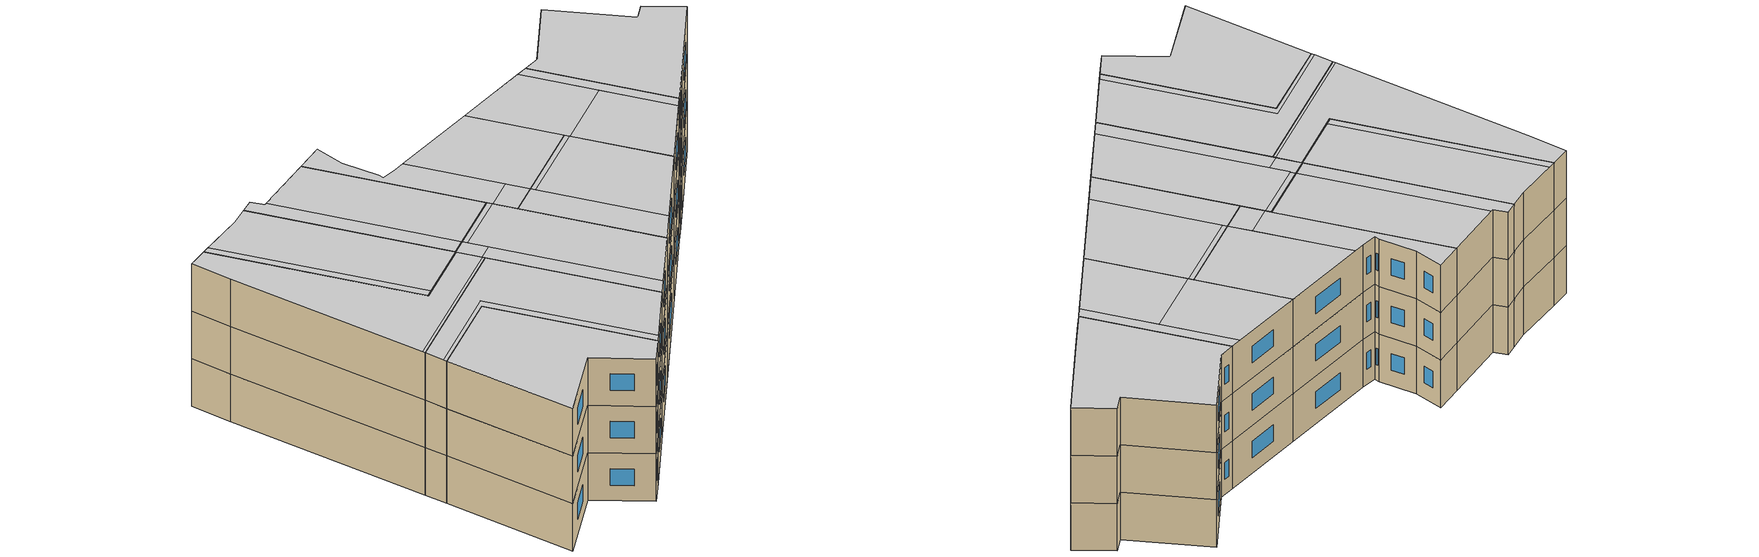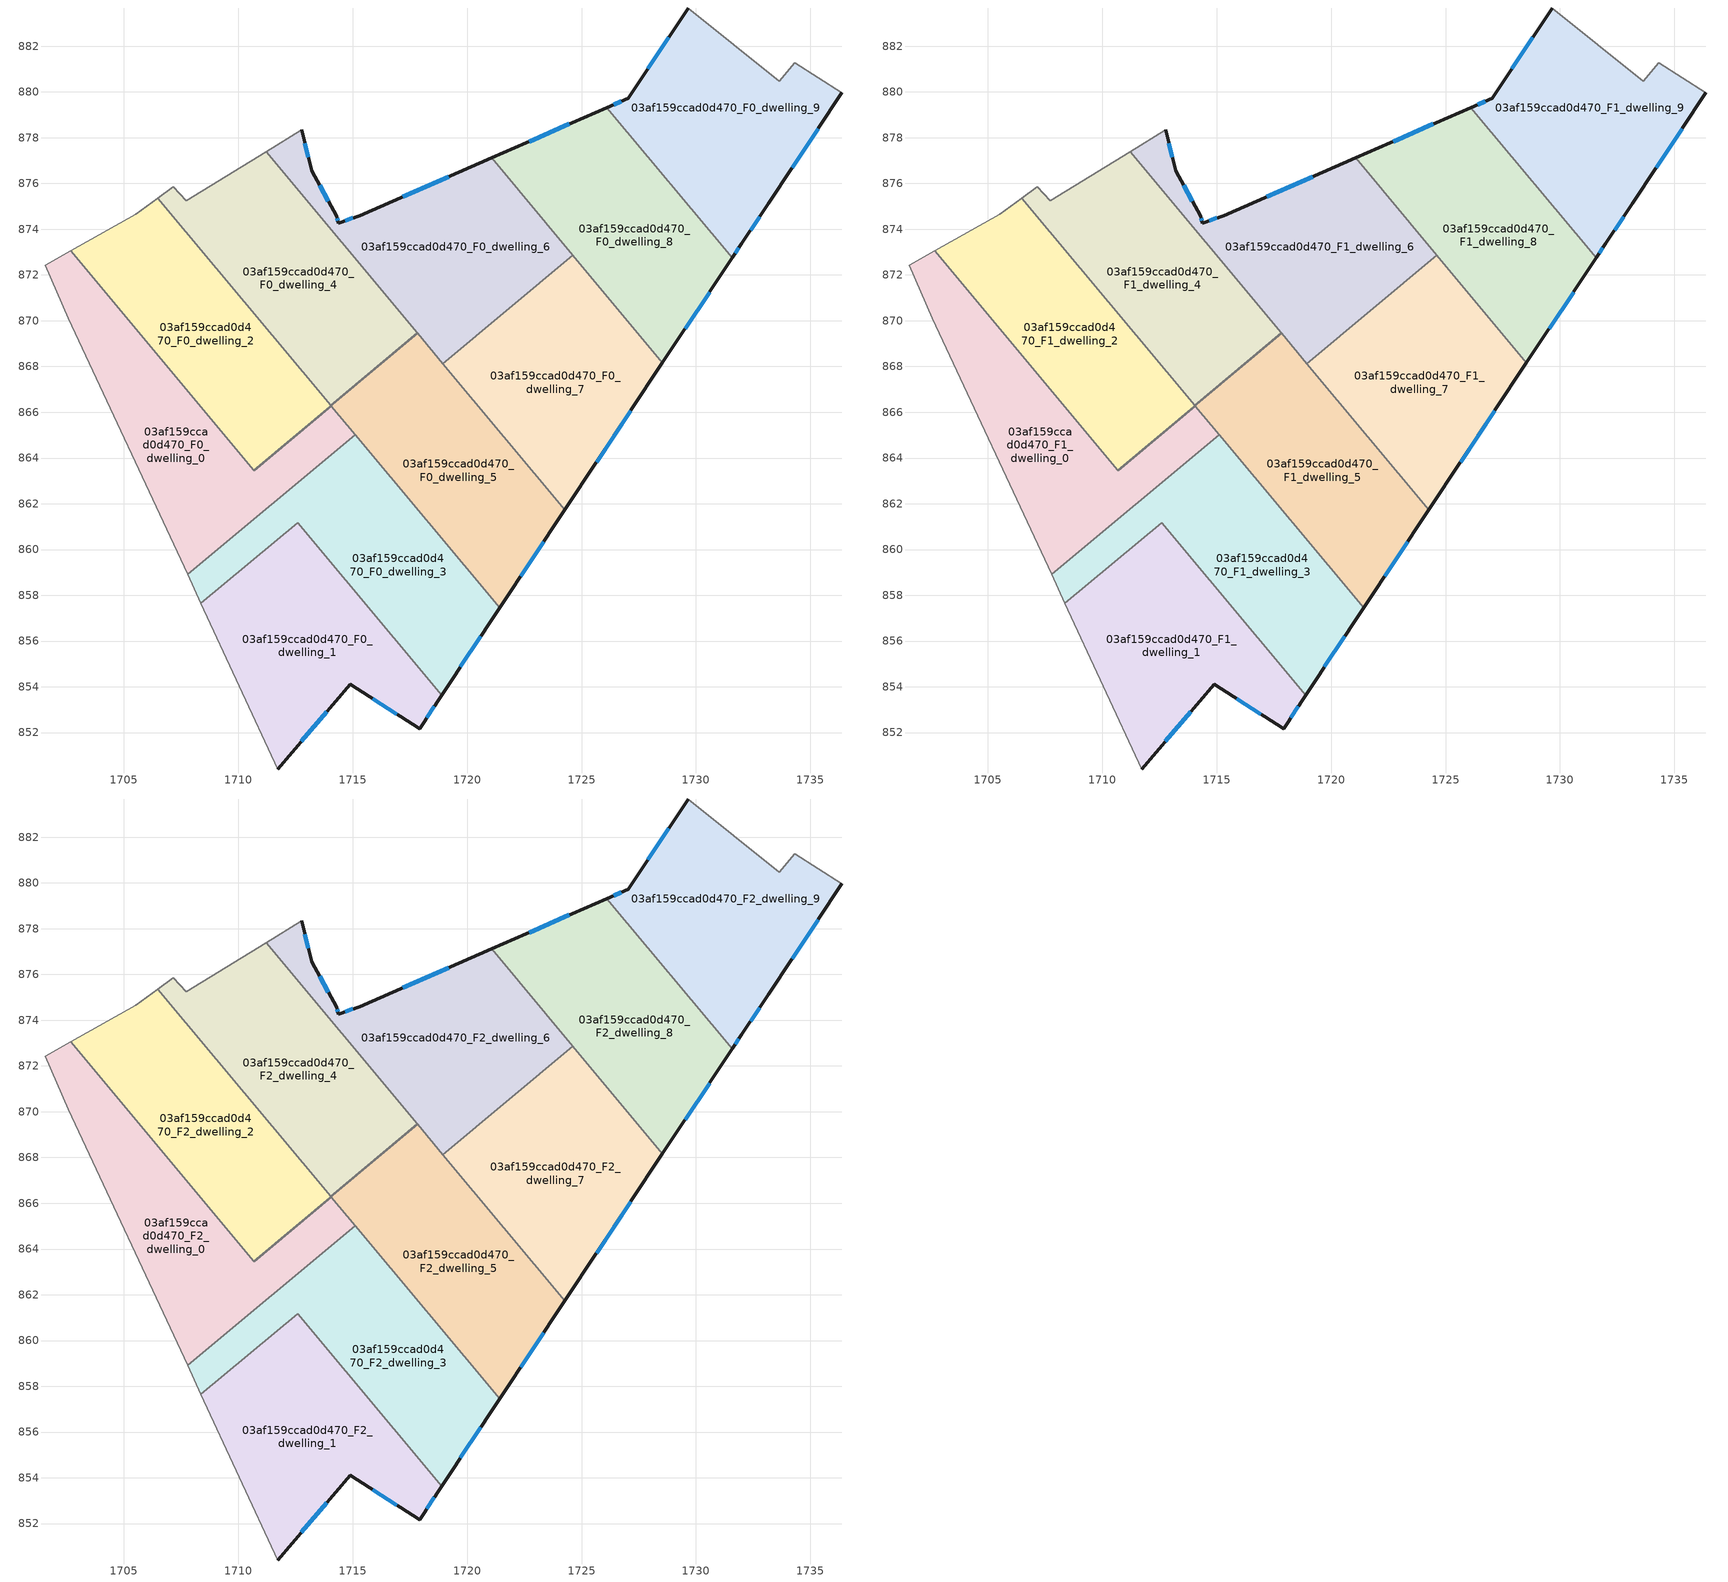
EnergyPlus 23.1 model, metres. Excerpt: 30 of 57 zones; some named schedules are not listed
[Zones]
03af159ccad0d470_F0_dwelling_0
 floor ground (EU_floor_Construction): 1714.07,866.26 1715.11,865.02 1707.78,858.91 1702.57,870.12 1701.55,872.42 1702.68,873.06 1710.69,863.45 z0
 wall adiabatic (EU_wall_Construction): 1702.68,873.06 1701.55,872.42 1702.57,870.12 1707.78,858.91 z0:3
 wall to 03af159ccad0d470_F0_dwelling_5 (EU_wall_Construction): 1715.11,865.02 1714.07,866.26 1710.69,863.45 1710.67,863.47 z0:3
 wall to 03af159ccad0d470_F0_dwelling_3 (EU_wall_Construction): 1707.78,858.91 1715.11,865.02 z0:3
 wall to 03af159ccad0d470_F0_dwelling_2 (EU_wall_Construction): 1710.67,863.47 1702.68,873.06 z0:3
03af159ccad0d470_F0_dwelling_1
 floor ground (EU_floor_Construction): 1712.59,861.18 1718.88,853.63 1717.92,852.18 1714.88,854.11 1711.73,850.41 1708.36,857.66 z0
 wall outside (EU_wall_Construction): 1711.73,850.41 1714.88,854.11 1717.92,852.18 1718.88,853.63 z0:3
 wall to 03af159ccad0d470_F0_dwelling_3 (EU_wall_Construction): 1718.88,853.63 1712.59,861.18 1708.36,857.66 z0:3
 wall adiabatic (EU_wall_Construction): 1708.36,857.66 1711.73,850.41 z0:3
 window (EU_Window_Construction): 1718.23,852.65 1718.57,853.16 / 1715.87,853.48 1716.93,852.81 / 1712.76,851.61 1713.86,852.91 z0.98:2.02
03af159ccad0d470_F0_dwelling_2
 floor ground (EU_floor_Construction): 1717.82,869.47 1717.84,869.45 1710.67,863.47 1702.68,873.06 1705.51,874.66 1706.48,875.36 1714.03,866.31 z0
 wall adiabatic (EU_wall_Construction): 1706.48,875.36 1705.51,874.66 1702.68,873.06 z0:3
 wall to 03af159ccad0d470_F0_dwelling_4 (EU_wall_Construction): 1717.82,869.47 1714.03,866.31 1706.48,875.36 z0:3
 wall to 03af159ccad0d470_F0_dwelling_5 (EU_wall_Construction): 1710.67,863.47 1717.84,869.45 z0:3
 wall to 03af159ccad0d470_F0_dwelling_6 (EU_wall_Construction): 1717.84,869.45 1717.82,869.47 z0:3
03af159ccad0d470_F0_dwelling_3
 floor ground (EU_floor_Construction): 1715.11,865.02 1721.42,857.45 1718.88,853.63 1712.59,861.18 1708.36,857.66 1707.78,858.91 z0
 wall outside (EU_wall_Construction): 1718.88,853.63 1721.42,857.45 z0:3
 wall adiabatic (EU_wall_Construction): 1707.78,858.91 1708.36,857.66 z0:3
 wall to 03af159ccad0d470_F0_dwelling_5 (EU_wall_Construction): 1721.42,857.45 1715.11,865.02 z0:3
 window (EU_Window_Construction): 1719.71,854.87 1720.6,856.2 z0.98:2.02
03af159ccad0d470_F0_dwelling_4
 floor ground (EU_floor_Construction): 1711.21,877.39 1717.82,869.47 1714.03,866.31 1706.48,875.36 1707.15,875.85 1707.72,875.24 z0
 wall adiabatic (EU_wall_Construction): 1711.21,877.39 1707.72,875.24 1707.15,875.85 1706.48,875.36 z0:3
 wall to 03af159ccad0d470_F0_dwelling_6 (EU_wall_Construction): 1717.82,869.47 1711.21,877.39 z0:3
03af159ccad0d470_F0_dwelling_5
 floor ground (EU_floor_Construction): 1717.84,869.45 1724.27,861.74 1721.42,857.45 1714.07,866.26 1710.69,863.45 1710.67,863.47 z0
 wall outside (EU_wall_Construction): 1721.42,857.45 1724.27,861.74 z0:3
 wall to 03af159ccad0d470_F0_dwelling_7 (EU_wall_Construction): 1724.27,861.74 1718.94,868.12 z0:3
 wall to 03af159ccad0d470_F0_dwelling_6 (EU_wall_Construction): 1718.94,868.12 1717.84,869.45 z0:3
 window (EU_Window_Construction): 1722.35,858.84 1723.34,860.34 z0.98:2.02
03af159ccad0d470_F0_dwelling_6
 floor ground (EU_floor_Construction): 1721.07,877.11 1724.62,872.86 1718.94,868.12 1711.21,877.39 1712.76,878.35 1713.2,876.56 1714.29,874.57 1714.37,874.27 1715.31,874.6 z0
 wall outside (EU_wall_Construction): 1721.07,877.11 1715.31,874.6 1714.37,874.27 1714.29,874.57 1713.2,876.56 1712.76,878.35 z0:3
 wall to 03af159ccad0d470_F0_dwelling_7 (EU_wall_Construction): 1718.94,868.12 1724.62,872.86 z0:3
 wall adiabatic (EU_wall_Construction): 1712.76,878.35 1711.21,877.39 z0:3
 wall to 03af159ccad0d470_F0_dwelling_8 (EU_wall_Construction): 1724.62,872.86 1721.07,877.11 z0:3
 window (EU_Window_Construction): 1713.06,877.14 1712.91,877.77 / 1713.94,875.22 1713.56,875.91 / 1714.35,874.37 1714.32,874.47 / 1715.01,874.49 1714.68,874.38 / 1719.2,876.3 1717.18,875.42 z0.98:2.02
03af159ccad0d470_F0_dwelling_7
 floor ground (EU_floor_Construction): 1724.62,872.86 1728.54,868.16 1724.27,861.74 1718.94,868.12 z0
 wall outside (EU_wall_Construction): 1724.27,861.74 1728.54,868.16 z0:3
 wall to 03af159ccad0d470_F0_dwelling_8 (EU_wall_Construction): 1728.54,868.16 1724.62,872.86 z0:3
 window (EU_Window_Construction): 1725.66,863.83 1727.15,866.07 z0.98:2.02
03af159ccad0d470_F0_dwelling_8
 floor ground (EU_floor_Construction): 1726.1,879.31 1731.58,872.75 1728.54,868.16 1721.07,877.11 z0
 wall outside (EU_wall_Construction): 1726.1,879.31 1721.07,877.11 / 1728.54,868.16 1731.58,872.75 z0:3
 wall to 03af159ccad0d470_F0_dwelling_9 (EU_wall_Construction): 1731.58,872.75 1726.1,879.31 z0:3
 window (EU_Window_Construction): 1724.47,878.6 1722.71,877.83 / 1729.53,869.65 1730.59,871.25 z0.98:2.02
03af159ccad0d470_F0_dwelling_9
 floor ground (EU_floor_Construction): 1734.32,881.28 1736.38,879.97 1733.16,875.11 1732.01,873.39 1731.58,872.75 1726.1,879.31 1727.03,879.72 1729.65,883.67 1733.63,880.46 z0
 wall outside (EU_wall_Construction): 1731.58,872.75 1732.01,873.39 1733.16,875.11 1736.38,879.97 / 1729.65,883.67 1727.03,879.72 1726.1,879.31 z0:3
 wall adiabatic (EU_wall_Construction): 1736.38,879.97 1734.32,881.28 1733.63,880.46 1729.65,883.67 z0:3
 window (EU_Window_Construction): 1734.21,876.69 1735.33,878.39 / 1732.39,873.95 1732.79,874.55 / 1731.72,872.95 1731.87,873.18 / 1726.73,879.59 1726.41,879.44 / 1728.8,882.38 1727.88,881 z0.98:2.02
03af159ccad0d470_F1_dwelling_0
 floor to 03af159ccad0d470_F0_dwelling_0 (EU_floor_Construction): 1714.07,866.26 1715.11,865.02 1707.78,858.91 1702.57,870.12 1701.55,872.42 1702.68,873.06 1710.69,863.45 z3
 wall adiabatic (EU_wall_Construction): 1702.68,873.06 1701.55,872.42 1702.57,870.12 1707.78,858.91 z3:6
 wall to 03af159ccad0d470_F1_dwelling_5 (EU_wall_Construction): 1715.11,865.02 1714.07,866.26 1710.69,863.45 1710.67,863.47 z3:6
 wall to 03af159ccad0d470_F1_dwelling_3 (EU_wall_Construction): 1707.78,858.91 1715.11,865.02 z3:6
 wall to 03af159ccad0d470_F1_dwelling_2 (EU_wall_Construction): 1710.67,863.47 1702.68,873.06 z3:6
03af159ccad0d470_F1_dwelling_1
 floor to 03af159ccad0d470_F0_dwelling_1 (EU_floor_Construction): 1712.59,861.18 1718.88,853.63 1717.92,852.18 1714.88,854.11 1711.73,850.41 1708.36,857.66 z3
 wall outside (EU_wall_Construction): 1711.73,850.41 1714.88,854.11 1717.92,852.18 1718.88,853.63 z3:6
 wall to 03af159ccad0d470_F1_dwelling_3 (EU_wall_Construction): 1718.88,853.63 1712.59,861.18 1708.36,857.66 z3:6
 wall adiabatic (EU_wall_Construction): 1708.36,857.66 1711.73,850.41 z3:6
 window (EU_Window_Construction): 1718.23,852.65 1718.57,853.16 / 1715.87,853.48 1716.93,852.81 / 1712.76,851.61 1713.86,852.91 z3.98:5.02
03af159ccad0d470_F1_dwelling_2
 floor to 03af159ccad0d470_F0_dwelling_2 (EU_floor_Construction): 1717.82,869.47 1717.84,869.45 1710.67,863.47 1702.68,873.06 1705.51,874.66 1706.48,875.36 1714.03,866.31 z3
 wall adiabatic (EU_wall_Construction): 1706.48,875.36 1705.51,874.66 1702.68,873.06 z3:6
 wall to 03af159ccad0d470_F1_dwelling_4 (EU_wall_Construction): 1717.82,869.47 1714.03,866.31 1706.48,875.36 z3:6
 wall to 03af159ccad0d470_F1_dwelling_5 (EU_wall_Construction): 1710.67,863.47 1717.84,869.45 z3:6
 wall to 03af159ccad0d470_F1_dwelling_6 (EU_wall_Construction): 1717.84,869.45 1717.82,869.47 z3:6
03af159ccad0d470_F1_dwelling_3
 floor to 03af159ccad0d470_F0_dwelling_3 (EU_floor_Construction): 1715.11,865.02 1721.42,857.45 1718.88,853.63 1712.59,861.18 1708.36,857.66 1707.78,858.91 z3
 wall outside (EU_wall_Construction): 1718.88,853.63 1721.42,857.45 z3:6
 wall adiabatic (EU_wall_Construction): 1707.78,858.91 1708.36,857.66 z3:6
 wall to 03af159ccad0d470_F1_dwelling_5 (EU_wall_Construction): 1721.42,857.45 1715.11,865.02 z3:6
 window (EU_Window_Construction): 1719.71,854.87 1720.6,856.2 z3.98:5.02
03af159ccad0d470_F1_dwelling_4
 floor to 03af159ccad0d470_F0_dwelling_4 (EU_floor_Construction): 1711.21,877.39 1717.82,869.47 1714.03,866.31 1706.48,875.36 1707.15,875.85 1707.72,875.24 z3
 wall adiabatic (EU_wall_Construction): 1711.21,877.39 1707.72,875.24 1707.15,875.85 1706.48,875.36 z3:6
 wall to 03af159ccad0d470_F1_dwelling_6 (EU_wall_Construction): 1717.82,869.47 1711.21,877.39 z3:6
03af159ccad0d470_F1_dwelling_5
 floor to 03af159ccad0d470_F0_dwelling_5 (EU_floor_Construction): 1717.84,869.45 1724.27,861.74 1721.42,857.45 1714.07,866.26 1710.69,863.45 1710.67,863.47 z3
 wall outside (EU_wall_Construction): 1721.42,857.45 1724.27,861.74 z3:6
 wall to 03af159ccad0d470_F1_dwelling_7 (EU_wall_Construction): 1724.27,861.74 1718.94,868.12 z3:6
 wall to 03af159ccad0d470_F1_dwelling_6 (EU_wall_Construction): 1718.94,868.12 1717.84,869.45 z3:6
 window (EU_Window_Construction): 1722.35,858.84 1723.34,860.34 z3.98:5.02
03af159ccad0d470_F1_dwelling_6
 floor to 03af159ccad0d470_F0_dwelling_6 (EU_floor_Construction): 1721.07,877.11 1724.62,872.86 1718.94,868.12 1711.21,877.39 1712.76,878.35 1713.2,876.56 1714.29,874.57 1714.37,874.27 1715.31,874.6 z3
 wall outside (EU_wall_Construction): 1721.07,877.11 1715.31,874.6 1714.37,874.27 1714.29,874.57 1713.2,876.56 1712.76,878.35 z3:6
 wall to 03af159ccad0d470_F1_dwelling_7 (EU_wall_Construction): 1718.94,868.12 1724.62,872.86 z3:6
 wall adiabatic (EU_wall_Construction): 1712.76,878.35 1711.21,877.39 z3:6
 wall to 03af159ccad0d470_F1_dwelling_8 (EU_wall_Construction): 1724.62,872.86 1721.07,877.11 z3:6
 window (EU_Window_Construction): 1713.06,877.14 1712.91,877.77 / 1713.94,875.22 1713.56,875.91 / 1714.35,874.37 1714.32,874.47 / 1715.01,874.49 1714.68,874.38 / 1719.2,876.3 1717.18,875.42 z3.98:5.02
03af159ccad0d470_F1_dwelling_7
 floor to 03af159ccad0d470_F0_dwelling_7 (EU_floor_Construction): 1724.62,872.86 1728.54,868.16 1724.27,861.74 1718.94,868.12 z3
 wall outside (EU_wall_Construction): 1724.27,861.74 1728.54,868.16 z3:6
 wall to 03af159ccad0d470_F1_dwelling_8 (EU_wall_Construction): 1728.54,868.16 1724.62,872.86 z3:6
 window (EU_Window_Construction): 1725.66,863.83 1727.15,866.07 z3.98:5.02
03af159ccad0d470_F1_dwelling_8
 floor to 03af159ccad0d470_F0_dwelling_8 (EU_floor_Construction): 1726.1,879.31 1731.58,872.75 1728.54,868.16 1721.07,877.11 z3
 wall outside (EU_wall_Construction): 1726.1,879.31 1721.07,877.11 / 1728.54,868.16 1731.58,872.75 z3:6
 wall to 03af159ccad0d470_F1_dwelling_9 (EU_wall_Construction): 1731.58,872.75 1726.1,879.31 z3:6
 window (EU_Window_Construction): 1724.47,878.6 1722.71,877.83 / 1729.53,869.65 1730.59,871.25 z3.98:5.02
03af159ccad0d470_F1_dwelling_9
 floor to 03af159ccad0d470_F0_dwelling_9 (EU_floor_Construction): 1734.32,881.28 1736.38,879.97 1733.16,875.11 1732.01,873.39 1731.58,872.75 1726.1,879.31 1727.03,879.72 1729.65,883.67 1733.63,880.46 z3
 wall outside (EU_wall_Construction): 1731.58,872.75 1732.01,873.39 1733.16,875.11 1736.38,879.97 / 1729.65,883.67 1727.03,879.72 1726.1,879.31 z3:6
 wall adiabatic (EU_wall_Construction): 1736.38,879.97 1734.32,881.28 1733.63,880.46 1729.65,883.67 z3:6
 window (EU_Window_Construction): 1734.21,876.69 1735.33,878.39 / 1732.39,873.95 1732.79,874.55 / 1731.72,872.95 1731.87,873.18 / 1726.73,879.59 1726.41,879.44 / 1728.8,882.38 1727.88,881 z3.98:5.02
03af159ccad0d470_F2_dwelling_0
 floor to 03af159ccad0d470_F1_dwelling_0 (EU_floor_Construction): 1714.07,866.26 1715.11,865.02 1707.78,858.91 1702.57,870.12 1701.55,872.42 1702.68,873.06 1710.69,863.45 z6
 wall adiabatic (EU_wall_Construction): 1702.68,873.06 1701.55,872.42 1702.57,870.12 1707.78,858.91 z6:9
 wall to 03af159ccad0d470_F2_dwelling_5 (EU_wall_Construction): 1715.11,865.02 1714.07,866.26 1710.69,863.45 1710.67,863.47 z6:9
 wall to 03af159ccad0d470_F2_dwelling_3 (EU_wall_Construction): 1707.78,858.91 1715.11,865.02 z6:9
 wall to 03af159ccad0d470_F2_dwelling_2 (EU_wall_Construction): 1710.67,863.47 1702.68,873.06 z6:9
 ceiling to 03af159ccad0d470_F3_dwelling_0 (EU_floor_Construction): 1714.99,865.15 1714.07,866.26 1710.69,863.45 1702.68,873.06 1701.55,872.42 1702.57,870.12 1707.7,859.07 z9
 ceiling to 03af159ccad0d470_F3_dwelling_3 (EU_floor_Construction): 1715.11,865.02 1714.99,865.15 1707.7,859.07 1707.78,858.91 z9
03af159ccad0d470_F2_dwelling_1
 floor to 03af159ccad0d470_F1_dwelling_1 (EU_floor_Construction): 1712.59,861.18 1718.88,853.63 1717.92,852.18 1714.88,854.11 1711.73,850.41 1708.36,857.66 z6
 wall outside (EU_wall_Construction): 1711.73,850.41 1714.88,854.11 1717.92,852.18 1718.88,853.63 z6:9
 wall to 03af159ccad0d470_F2_dwelling_3 (EU_wall_Construction): 1718.88,853.63 1712.59,861.18 1708.36,857.66 z6:9
 wall adiabatic (EU_wall_Construction): 1708.36,857.66 1711.73,850.41 z6:9
 window (EU_Window_Construction): 1718.23,852.65 1718.57,853.16 / 1715.87,853.48 1716.93,852.81 / 1712.76,851.61 1713.86,852.91 z6.98:8.02
 ceiling to 03af159ccad0d470_F3_dwelling_1 (EU_floor_Construction): 1717.92,852.18 1718.88,853.63 1712.59,861.18 1708.36,857.66 1711.73,850.41 1714.88,854.11 z9
03af159ccad0d470_F2_dwelling_2
 floor to 03af159ccad0d470_F1_dwelling_2 (EU_floor_Construction): 1717.82,869.47 1717.84,869.45 1710.67,863.47 1702.68,873.06 1705.51,874.66 1706.48,875.36 1714.03,866.31 z6
 wall adiabatic (EU_wall_Construction): 1706.48,875.36 1705.51,874.66 1702.68,873.06 z6:9
 wall to 03af159ccad0d470_F2_dwelling_4 (EU_wall_Construction): 1717.82,869.47 1714.03,866.31 1706.48,875.36 z6:9
 wall to 03af159ccad0d470_F2_dwelling_5 (EU_wall_Construction): 1710.67,863.47 1717.84,869.45 z6:9
 wall to 03af159ccad0d470_F2_dwelling_6 (EU_wall_Construction): 1717.84,869.45 1717.82,869.47 z6:9
 ceiling to 03af159ccad0d470_F3_dwelling_2 (EU_floor_Construction): 1714.03,866.31 1706.48,875.36 1705.51,874.66 1703.1,873.29 1711.03,863.78 1714.83,866.96 1714.82,866.97 z9
 ceiling to 03af159ccad0d470_F3_dwelling_0 (EU_floor_Construction): 1714.84,866.95 1714.83,866.96 1711.03,863.78 1703.1,873.29 1702.68,873.06 1710.67,863.47 z9
 ceiling to 03af159ccad0d470_F3_dwelling_4 (EU_floor_Construction): 1717.84,869.45 1717.82,869.47 1714.82,866.97 1714.84,866.95 z9
03af159ccad0d470_F2_dwelling_3
 floor to 03af159ccad0d470_F1_dwelling_3 (EU_floor_Construction): 1715.11,865.02 1721.42,857.45 1718.88,853.63 1712.59,861.18 1708.36,857.66 1707.78,858.91 z6
 wall outside (EU_wall_Construction): 1718.88,853.63 1721.42,857.45 z6:9
 wall adiabatic (EU_wall_Construction): 1707.78,858.91 1708.36,857.66 z6:9
 wall to 03af159ccad0d470_F2_dwelling_5 (EU_wall_Construction): 1721.42,857.45 1715.11,865.02 z6:9
 window (EU_Window_Construction): 1719.71,854.87 1720.6,856.2 z6.98:8.02
 ceiling to 03af159ccad0d470_F3_dwelling_3 (EU_floor_Construction): 1719.16,854.04 1721.42,857.45 1715.11,865.02 1707.78,858.91 1708.27,857.87 1712.81,861.65 z9
 ceiling to 03af159ccad0d470_F3_dwelling_1 (EU_floor_Construction): 1718.88,853.63 1719.16,854.04 1712.81,861.65 1708.27,857.87 1708.36,857.66 1712.59,861.18 z9
03af159ccad0d470_F2_dwelling_4
 floor to 03af159ccad0d470_F1_dwelling_4 (EU_floor_Construction): 1711.21,877.39 1717.82,869.47 1714.03,866.31 1706.48,875.36 1707.15,875.85 1707.72,875.24 z6
 wall adiabatic (EU_wall_Construction): 1711.21,877.39 1707.72,875.24 1707.15,875.85 1706.48,875.36 z6:9
 wall to 03af159ccad0d470_F2_dwelling_6 (EU_wall_Construction): 1717.82,869.47 1711.21,877.39 z6:9
 ceiling to 03af159ccad0d470_F3_dwelling_4 (EU_floor_Construction): 1717.82,869.47 1711.21,877.39 1707.86,875.32 1714.82,866.97 z9
 ceiling to 03af159ccad0d470_F3_dwelling_2 (EU_floor_Construction): 1714.82,866.97 1707.86,875.32 1707.72,875.24 1707.15,875.85 1706.48,875.36 1714.03,866.31 z9
03af159ccad0d470_F2_dwelling_5
 floor to 03af159ccad0d470_F1_dwelling_5 (EU_floor_Construction): 1717.84,869.45 1724.27,861.74 1721.42,857.45 1714.07,866.26 1710.69,863.45 1710.67,863.47 z6
 wall outside (EU_wall_Construction): 1721.42,857.45 1724.27,861.74 z6:9
 wall to 03af159ccad0d470_F2_dwelling_7 (EU_wall_Construction): 1724.27,861.74 1718.94,868.12 z6:9
 wall to 03af159ccad0d470_F2_dwelling_6 (EU_wall_Construction): 1718.94,868.12 1717.84,869.45 z6:9
 window (EU_Window_Construction): 1722.35,858.84 1723.34,860.34 z6.98:8.02
 ceiling to 03af159ccad0d470_F3_dwelling_5 (EU_floor_Construction): 1722.02,858.34 1724.27,861.74 1718.04,869.2 1715.05,866.7 z9
 ceiling to 03af159ccad0d470_F3_dwelling_3 (EU_floor_Construction): 1721.42,857.45 1722.02,858.34 1715.79,865.81 1714.99,865.15 z9
 ceiling to 03af159ccad0d470_F3_dwelling_0 (EU_floor_Construction): 1714.99,865.15 1715.79,865.81 1714.84,866.95 1710.67,863.47 1710.69,863.45 1714.07,866.26 z9
 ceiling to 03af159ccad0d470_F3_dwelling_4 (EU_floor_Construction): 1718.04,869.2 1717.84,869.45 1714.84,866.95 1715.05,866.7 z9
03af159ccad0d470_F2_dwelling_6
 floor to 03af159ccad0d470_F1_dwelling_6 (EU_floor_Construction): 1721.07,877.11 1724.62,872.86 1718.94,868.12 1711.21,877.39 1712.76,878.35 1713.2,876.56 1714.29,874.57 1714.37,874.27 1715.31,874.6 z6
 wall outside (EU_wall_Construction): 1721.07,877.11 1715.31,874.6 1714.37,874.27 1714.29,874.57 1713.2,876.56 1712.76,878.35 z6:9
 wall to 03af159ccad0d470_F2_dwelling_7 (EU_wall_Construction): 1718.94,868.12 1724.62,872.86 z6:9
 wall adiabatic (EU_wall_Construction): 1712.76,878.35 1711.21,877.39 z6:9
 wall to 03af159ccad0d470_F2_dwelling_8 (EU_wall_Construction): 1724.62,872.86 1721.07,877.11 z6:9
 window (EU_Window_Construction): 1713.06,877.14 1712.91,877.77 / 1713.94,875.22 1713.56,875.91 / 1714.35,874.37 1714.32,874.47 / 1715.01,874.49 1714.68,874.38 / 1719.2,876.3 1717.18,875.42 z6.98:8.02
 ceiling adiabatic (EU_roof_Construction): 1724.62,872.86 1721.07,877.11 1715.94,874.87 1720.49,869.42 z9
 ceiling to 03af159ccad0d470_F3_dwelling_4 (EU_floor_Construction): 1719.59,870.5 1715.94,874.87 1715.31,874.6 1714.37,874.27 1714.29,874.57 1713.2,876.56 1712.76,878.35 1711.21,877.39 1718.04,869.2 z9
 ceiling to 03af159ccad0d470_F3_dwelling_5 (EU_floor_Construction): 1720.49,869.42 1719.59,870.5 1718.04,869.2 1718.94,868.12 z9
03af159ccad0d470_F2_dwelling_7
 floor to 03af159ccad0d470_F1_dwelling_7 (EU_floor_Construction): 1724.62,872.86 1728.54,868.16 1724.27,861.74 1718.94,868.12 z6
 wall outside (EU_wall_Construction): 1724.27,861.74 1728.54,868.16 z6:9
 wall to 03af159ccad0d470_F2_dwelling_8 (EU_wall_Construction): 1728.54,868.16 1724.62,872.86 z6:9
 window (EU_Window_Construction): 1725.66,863.83 1727.15,866.07 z6.98:8.02
 ceiling to 03af159ccad0d470_F3_dwelling_7 (EU_floor_Construction): 1725.44,863.49 1728.54,868.16 1724.8,872.63 1720.68,869.2 z9
 ceiling to 03af159ccad0d470_F3_dwelling_5 (EU_floor_Construction): 1724.27,861.74 1725.44,863.49 1720.49,869.42 1718.94,868.12 z9
 ceiling to 03af159ccad0d470_F3_dwelling_6 (EU_floor_Construction): 1724.8,872.63 1724.62,872.86 1720.49,869.42 1720.68,869.2 z9
03af159ccad0d470_F2_dwelling_8
 floor to 03af159ccad0d470_F1_dwelling_8 (EU_floor_Construction): 1726.1,879.31 1731.58,872.75 1728.54,868.16 1721.07,877.11 z6
 wall outside (EU_wall_Construction): 1726.1,879.31 1721.07,877.11 / 1728.54,868.16 1731.58,872.75 z6:9
 wall to 03af159ccad0d470_F2_dwelling_9 (EU_wall_Construction): 1731.58,872.75 1726.1,879.31 z6:9
 window (EU_Window_Construction): 1724.47,878.6 1722.71,877.83 / 1729.53,869.65 1730.59,871.25 z6.98:8.02
 ceiling to 03af159ccad0d470_F3_dwelling_8 (EU_floor_Construction): 1731.19,872.16 1731.58,872.75 1726.1,879.31 1725.46,879.03 z9
 ceiling to 03af159ccad0d470_F3_dwelling_6 (EU_floor_Construction): 1728.34,875.58 1725.46,879.03 1721.07,877.11 1724.8,872.63 z9
 ceiling to 03af159ccad0d470_F3_dwelling_7 (EU_floor_Construction): 1728.54,868.16 1731.19,872.16 1728.34,875.58 1724.8,872.63 z9
03af159ccad0d470_F2_dwelling_9
 floor to 03af159ccad0d470_F1_dwelling_9 (EU_floor_Construction): 1734.32,881.28 1736.38,879.97 1733.16,875.11 1732.01,873.39 1731.58,872.75 1726.1,879.31 1727.03,879.72 1729.65,883.67 1733.63,880.46 z6
 wall outside (EU_wall_Construction): 1731.58,872.75 1732.01,873.39 1733.16,875.11 1736.38,879.97 / 1729.65,883.67 1727.03,879.72 1726.1,879.31 z6:9
 wall adiabatic (EU_wall_Construction): 1736.38,879.97 1734.32,881.28 1733.63,880.46 1729.65,883.67 z6:9
 window (EU_Window_Construction): 1734.21,876.69 1735.33,878.39 / 1732.39,873.95 1732.79,874.55 / 1731.72,872.95 1731.87,873.18 / 1726.73,879.59 1726.41,879.44 / 1728.8,882.38 1727.88,881 z6.98:8.02
 ceiling to 03af159ccad0d470_F3_dwelling_8 (EU_floor_Construction): 1733.16,875.11 1736.38,879.97 1734.32,881.28 1733.63,880.46 1729.65,883.67 1727.03,879.72 1726.1,879.31 1731.58,872.75 1732.01,873.39 z9
[Building]
EU S2 Campaign: North Axis=0; Terrain=City; Solar Distribution=FullExterior
[Site:Location]
Bologna: Latitude=44.5; Longitude=11.25; Time Zone=1; Elevation=37
[SizingPeriod:WeatherFileDays]
AnnualSizingPeriod: Begin Month=1; Begin Day of Month=1; End Month=12; End Day of Month=31; Day of Week for Start Day=Monday; Use Weather File Daylight Saving Period=No; Use Weather File Rain and Snow Indicators=No
[MATERIAL]
EU_InternalMass_Material: Roughness=MediumRough; Thickness=0.1; Conductivity=1; Density=1800; Specific Heat=900; Thermal Absorptance=0.9; Solar Absorptance=0.7; Visible Absorptance=0.7
[MATERIAL:NOMASS] Roughness=MediumRough; Thermal Absorptance=0.9; Solar Absorptance=0.7; Visible Absorptance=0.7
Name | Thermal Resistance
EU_wall_NoMass | 0.905828
EU_roof_NoMass | 0.37593
EU_floor_NoMass | 0.67114
[WINDOWMATERIAL:SIMPLEGLAZINGSYSTEM]
EU_Window_SimpleGlazing: UFactor=4.52486; Solar Heat Gain Coefficient=0.85; Visible Transmittance=0.85
[CONSTRUCTION]
EU_wall_Construction: EU_wall_NoMass
EU_roof_Construction: EU_roof_NoMass
EU_floor_Construction: EU_floor_NoMass
EU_Window_Construction: EU_Window_SimpleGlazing
EU_InternalMass_Construction: EU_InternalMass_Material
[ZONE] Type=1; Multiplier=1; Ceiling Height=autocalculate; Floor Area=autocalculate; Part of Total Floor Area=Yes
Name | Volume
03af159ccad0d470_F0_dwelling_0; 03af159ccad0d470_F1_dwelling_0; 03af159ccad0d470_F2_dwelling_0 | 160.006
03af159ccad0d470_F0_dwelling_1; 03af159ccad0d470_F1_dwelling_1; 03af159ccad0d470_F2_dwelling_1 | 159.992
03af159ccad0d470_F0_dwelling_2; 03af159ccad0d470_F1_dwelling_2; 03af159ccad0d470_F2_dwelling_2 | 159.979
03af159ccad0d470_F0_dwelling_3; 03af159ccad0d470_F1_dwelling_3; 03af159ccad0d470_F2_dwelling_3 | 160.005
03af159ccad0d470_F0_dwelling_4; 03af159ccad0d470_F1_dwelling_4; 03af159ccad0d470_F2_dwelling_4 | 160.002
03af159ccad0d470_F0_dwelling_5; 03af159ccad0d470_F1_dwelling_5; 03af159ccad0d470_F2_dwelling_5 | 159.984
03af159ccad0d470_F0_dwelling_6; 03af159ccad0d470_F1_dwelling_6; 03af159ccad0d470_F2_dwelling_6 | 160.014
03af159ccad0d470_F0_dwelling_7; 03af159ccad0d470_F1_dwelling_7; 03af159ccad0d470_F2_dwelling_7 | 159.994
03af159ccad0d470_F0_dwelling_8; 03af159ccad0d470_F1_dwelling_8; 03af159ccad0d470_F2_dwelling_8 | 160.008
03af159ccad0d470_F0_dwelling_9; 03af159ccad0d470_F1_dwelling_9; 03af159ccad0d470_F2_dwelling_9 | 160.009
[INTERNALMASS] Construction=EU_InternalMass_Construction
Name | Zone or ZoneList | Surface Area
03af159ccad0d470_F0_dwelling_0_EU_InternalMass | 03af159ccad0d470_F0_dwelling_0 | 53.3386
03af159ccad0d470_F0_dwelling_1_EU_InternalMass | 03af159ccad0d470_F0_dwelling_1 | 53.3313
03af159ccad0d470_F0_dwelling_2_EU_InternalMass | 03af159ccad0d470_F0_dwelling_2 | 53.327
03af159ccad0d470_F0_dwelling_3_EU_InternalMass | 03af159ccad0d470_F0_dwelling_3 | 53.3331
03af159ccad0d470_F0_dwelling_4_EU_InternalMass | 03af159ccad0d470_F0_dwelling_4 | 53.3343
03af159ccad0d470_F0_dwelling_5_EU_InternalMass | 03af159ccad0d470_F0_dwelling_5 | 53.3294
03af159ccad0d470_F0_dwelling_6_EU_InternalMass | 03af159ccad0d470_F0_dwelling_6 | 53.3397
03af159ccad0d470_F0_dwelling_7_EU_InternalMass | 03af159ccad0d470_F0_dwelling_7 | 53.3349
03af159ccad0d470_F0_dwelling_8_EU_InternalMass | 03af159ccad0d470_F0_dwelling_8 | 53.3359
03af159ccad0d470_F0_dwelling_9_EU_InternalMass | 03af159ccad0d470_F0_dwelling_9 | 53.336
03af159ccad0d470_F1_dwelling_0_EU_InternalMass | 03af159ccad0d470_F1_dwelling_0 | 53.3386
03af159ccad0d470_F1_dwelling_1_EU_InternalMass | 03af159ccad0d470_F1_dwelling_1 | 53.3313
03af159ccad0d470_F1_dwelling_2_EU_InternalMass | 03af159ccad0d470_F1_dwelling_2 | 53.327
03af159ccad0d470_F1_dwelling_3_EU_InternalMass | 03af159ccad0d470_F1_dwelling_3 | 53.3331
03af159ccad0d470_F1_dwelling_4_EU_InternalMass | 03af159ccad0d470_F1_dwelling_4 | 53.3343
03af159ccad0d470_F1_dwelling_5_EU_InternalMass | 03af159ccad0d470_F1_dwelling_5 | 53.3294
03af159ccad0d470_F1_dwelling_6_EU_InternalMass | 03af159ccad0d470_F1_dwelling_6 | 53.3397
03af159ccad0d470_F1_dwelling_7_EU_InternalMass | 03af159ccad0d470_F1_dwelling_7 | 53.3349
03af159ccad0d470_F1_dwelling_8_EU_InternalMass | 03af159ccad0d470_F1_dwelling_8 | 53.3359
03af159ccad0d470_F1_dwelling_9_EU_InternalMass | 03af159ccad0d470_F1_dwelling_9 | 53.336
03af159ccad0d470_F2_dwelling_0_EU_InternalMass | 03af159ccad0d470_F2_dwelling_0 | 53.3386
03af159ccad0d470_F2_dwelling_1_EU_InternalMass | 03af159ccad0d470_F2_dwelling_1 | 53.3313
03af159ccad0d470_F2_dwelling_2_EU_InternalMass | 03af159ccad0d470_F2_dwelling_2 | 53.327
03af159ccad0d470_F2_dwelling_3_EU_InternalMass | 03af159ccad0d470_F2_dwelling_3 | 53.3331
03af159ccad0d470_F2_dwelling_4_EU_InternalMass | 03af159ccad0d470_F2_dwelling_4 | 53.3343
03af159ccad0d470_F2_dwelling_5_EU_InternalMass | 03af159ccad0d470_F2_dwelling_5 | 53.3294
03af159ccad0d470_F2_dwelling_6_EU_InternalMass | 03af159ccad0d470_F2_dwelling_6 | 53.3397
03af159ccad0d470_F2_dwelling_7_EU_InternalMass | 03af159ccad0d470_F2_dwelling_7 | 53.3349
03af159ccad0d470_F2_dwelling_8_EU_InternalMass | 03af159ccad0d470_F2_dwelling_8 | 53.3359
03af159ccad0d470_F2_dwelling_9_EU_InternalMass | 03af159ccad0d470_F2_dwelling_9 | 53.336
[OTHEREQUIPMENT] Fuel Type=Electricity; Design Level Calculation Method=Watts/Area; Power per Zone Floor Area=1; Fraction Latent=0; Fraction Radiant=0; Fraction Lost=0; Carbon Dioxide Generation Rate=0; EndUse Subcategory=EU_Step8_InternalGains
Name | Zone or ZoneList or Space or SpaceList | Schedule
EU_Step8_InternalGain_03af159ccad0d470_F0_dwelling_0_f000 | 03af159ccad0d470_F0_dwelling_0 | EU_Step8_GainSchedule_03af159ccad0d470_F0_dwelling_0_f000
EU_Step8_InternalGain_03af159ccad0d470_F0_dwelling_1_f000 | 03af159ccad0d470_F0_dwelling_1 | EU_Step8_GainSchedule_03af159ccad0d470_F0_dwelling_1_f000
EU_Step8_InternalGain_03af159ccad0d470_F0_dwelling_2_f000 | 03af159ccad0d470_F0_dwelling_2 | EU_Step8_GainSchedule_03af159ccad0d470_F0_dwelling_2_f000
EU_Step8_InternalGain_03af159ccad0d470_F0_dwelling_3_f000 | 03af159ccad0d470_F0_dwelling_3 | EU_Step8_GainSchedule_03af159ccad0d470_F0_dwelling_3_f000
EU_Step8_InternalGain_03af159ccad0d470_F0_dwelling_4_f000 | 03af159ccad0d470_F0_dwelling_4 | EU_Step8_GainSchedule_03af159ccad0d470_F0_dwelling_4_f000
EU_Step8_InternalGain_03af159ccad0d470_F0_dwelling_5_f000 | 03af159ccad0d470_F0_dwelling_5 | EU_Step8_GainSchedule_03af159ccad0d470_F0_dwelling_5_f000
EU_Step8_InternalGain_03af159ccad0d470_F0_dwelling_6_f000 | 03af159ccad0d470_F0_dwelling_6 | EU_Step8_GainSchedule_03af159ccad0d470_F0_dwelling_6_f000
EU_Step8_InternalGain_03af159ccad0d470_F0_dwelling_7_f000 | 03af159ccad0d470_F0_dwelling_7 | EU_Step8_GainSchedule_03af159ccad0d470_F0_dwelling_7_f000
EU_Step8_InternalGain_03af159ccad0d470_F0_dwelling_8_f000 | 03af159ccad0d470_F0_dwelling_8 | EU_Step8_GainSchedule_03af159ccad0d470_F0_dwelling_8_f000
EU_Step8_InternalGain_03af159ccad0d470_F0_dwelling_9_f000 | 03af159ccad0d470_F0_dwelling_9 | EU_Step8_GainSchedule_03af159ccad0d470_F0_dwelling_9_f000
EU_Step8_InternalGain_03af159ccad0d470_F1_dwelling_0_f000 | 03af159ccad0d470_F1_dwelling_0 | EU_Step8_GainSchedule_03af159ccad0d470_F1_dwelling_0_f000
EU_Step8_InternalGain_03af159ccad0d470_F1_dwelling_1_f000 | 03af159ccad0d470_F1_dwelling_1 | EU_Step8_GainSchedule_03af159ccad0d470_F1_dwelling_1_f000
EU_Step8_InternalGain_03af159ccad0d470_F1_dwelling_2_f000 | 03af159ccad0d470_F1_dwelling_2 | EU_Step8_GainSchedule_03af159ccad0d470_F1_dwelling_2_f000
EU_Step8_InternalGain_03af159ccad0d470_F1_dwelling_3_f000 | 03af159ccad0d470_F1_dwelling_3 | EU_Step8_GainSchedule_03af159ccad0d470_F1_dwelling_3_f000
EU_Step8_InternalGain_03af159ccad0d470_F1_dwelling_4_f000 | 03af159ccad0d470_F1_dwelling_4 | EU_Step8_GainSchedule_03af159ccad0d470_F1_dwelling_4_f000
EU_Step8_InternalGain_03af159ccad0d470_F1_dwelling_5_f000 | 03af159ccad0d470_F1_dwelling_5 | EU_Step8_GainSchedule_03af159ccad0d470_F1_dwelling_5_f000
EU_Step8_InternalGain_03af159ccad0d470_F1_dwelling_6_f000 | 03af159ccad0d470_F1_dwelling_6 | EU_Step8_GainSchedule_03af159ccad0d470_F1_dwelling_6_f000
EU_Step8_InternalGain_03af159ccad0d470_F1_dwelling_7_f000 | 03af159ccad0d470_F1_dwelling_7 | EU_Step8_GainSchedule_03af159ccad0d470_F1_dwelling_7_f000
EU_Step8_InternalGain_03af159ccad0d470_F1_dwelling_8_f000 | 03af159ccad0d470_F1_dwelling_8 | EU_Step8_GainSchedule_03af159ccad0d470_F1_dwelling_8_f000
EU_Step8_InternalGain_03af159ccad0d470_F1_dwelling_9_f000 | 03af159ccad0d470_F1_dwelling_9 | EU_Step8_GainSchedule_03af159ccad0d470_F1_dwelling_9_f000
EU_Step8_InternalGain_03af159ccad0d470_F2_dwelling_0_f000 | 03af159ccad0d470_F2_dwelling_0 | EU_Step8_GainSchedule_03af159ccad0d470_F2_dwelling_0_f000
EU_Step8_InternalGain_03af159ccad0d470_F2_dwelling_1_f000 | 03af159ccad0d470_F2_dwelling_1 | EU_Step8_GainSchedule_03af159ccad0d470_F2_dwelling_1_f000
EU_Step8_InternalGain_03af159ccad0d470_F2_dwelling_2_f000 | 03af159ccad0d470_F2_dwelling_2 | EU_Step8_GainSchedule_03af159ccad0d470_F2_dwelling_2_f000
EU_Step8_InternalGain_03af159ccad0d470_F2_dwelling_3_f000 | 03af159ccad0d470_F2_dwelling_3 | EU_Step8_GainSchedule_03af159ccad0d470_F2_dwelling_3_f000
EU_Step8_InternalGain_03af159ccad0d470_F2_dwelling_4_f000 | 03af159ccad0d470_F2_dwelling_4 | EU_Step8_GainSchedule_03af159ccad0d470_F2_dwelling_4_f000
EU_Step8_InternalGain_03af159ccad0d470_F2_dwelling_5_f000 | 03af159ccad0d470_F2_dwelling_5 | EU_Step8_GainSchedule_03af159ccad0d470_F2_dwelling_5_f000
EU_Step8_InternalGain_03af159ccad0d470_F2_dwelling_6_f000 | 03af159ccad0d470_F2_dwelling_6 | EU_Step8_GainSchedule_03af159ccad0d470_F2_dwelling_6_f000
EU_Step8_InternalGain_03af159ccad0d470_F2_dwelling_7_f000 | 03af159ccad0d470_F2_dwelling_7 | EU_Step8_GainSchedule_03af159ccad0d470_F2_dwelling_7_f000
EU_Step8_InternalGain_03af159ccad0d470_F2_dwelling_8_f000 | 03af159ccad0d470_F2_dwelling_8 | EU_Step8_GainSchedule_03af159ccad0d470_F2_dwelling_8_f000
EU_Step8_InternalGain_03af159ccad0d470_F2_dwelling_9_f000 | 03af159ccad0d470_F2_dwelling_9 | EU_Step8_GainSchedule_03af159ccad0d470_F2_dwelling_9_f000
[ZONEVENTILATION:DESIGNFLOWRATE] Schedule=EU_AlwaysOn; Design Flow Rate Calculation Method=AirChanges/Hour; Air Changes per Hour=0.73129; Ventilation Type=Natural; Fan Pressure Rise=0; Fan Total Efficiency=1; Constant Term Coefficient=1; Temperature Term Coefficient=0; Velocity Term Coefficient=0; Velocity Squared Term Coefficient=0; Minimum Indoor Temperature=-100; Maximum Indoor Temperature=100; Delta Temperature=-100; Minimum Outdoor Temperature=-100; Maximum Outdoor Temperature=100; Maximum Wind Speed=40
Name | Zone or ZoneList or Space or SpaceList
EU_ConstantAir_03af159ccad0d470_F0_dwelling_0 | 03af159ccad0d470_F0_dwelling_0
EU_ConstantAir_03af159ccad0d470_F0_dwelling_1 | 03af159ccad0d470_F0_dwelling_1
EU_ConstantAir_03af159ccad0d470_F0_dwelling_2 | 03af159ccad0d470_F0_dwelling_2
EU_ConstantAir_03af159ccad0d470_F0_dwelling_3 | 03af159ccad0d470_F0_dwelling_3
EU_ConstantAir_03af159ccad0d470_F0_dwelling_4 | 03af159ccad0d470_F0_dwelling_4
EU_ConstantAir_03af159ccad0d470_F0_dwelling_5 | 03af159ccad0d470_F0_dwelling_5
EU_ConstantAir_03af159ccad0d470_F0_dwelling_6 | 03af159ccad0d470_F0_dwelling_6
EU_ConstantAir_03af159ccad0d470_F0_dwelling_7 | 03af159ccad0d470_F0_dwelling_7
EU_ConstantAir_03af159ccad0d470_F0_dwelling_8 | 03af159ccad0d470_F0_dwelling_8
EU_ConstantAir_03af159ccad0d470_F0_dwelling_9 | 03af159ccad0d470_F0_dwelling_9
EU_ConstantAir_03af159ccad0d470_F1_dwelling_0 | 03af159ccad0d470_F1_dwelling_0
EU_ConstantAir_03af159ccad0d470_F1_dwelling_1 | 03af159ccad0d470_F1_dwelling_1
EU_ConstantAir_03af159ccad0d470_F1_dwelling_2 | 03af159ccad0d470_F1_dwelling_2
EU_ConstantAir_03af159ccad0d470_F1_dwelling_3 | 03af159ccad0d470_F1_dwelling_3
EU_ConstantAir_03af159ccad0d470_F1_dwelling_4 | 03af159ccad0d470_F1_dwelling_4
EU_ConstantAir_03af159ccad0d470_F1_dwelling_5 | 03af159ccad0d470_F1_dwelling_5
EU_ConstantAir_03af159ccad0d470_F1_dwelling_6 | 03af159ccad0d470_F1_dwelling_6
EU_ConstantAir_03af159ccad0d470_F1_dwelling_7 | 03af159ccad0d470_F1_dwelling_7
EU_ConstantAir_03af159ccad0d470_F1_dwelling_8 | 03af159ccad0d470_F1_dwelling_8
EU_ConstantAir_03af159ccad0d470_F1_dwelling_9 | 03af159ccad0d470_F1_dwelling_9
EU_ConstantAir_03af159ccad0d470_F2_dwelling_0 | 03af159ccad0d470_F2_dwelling_0
EU_ConstantAir_03af159ccad0d470_F2_dwelling_1 | 03af159ccad0d470_F2_dwelling_1
EU_ConstantAir_03af159ccad0d470_F2_dwelling_2 | 03af159ccad0d470_F2_dwelling_2
EU_ConstantAir_03af159ccad0d470_F2_dwelling_3 | 03af159ccad0d470_F2_dwelling_3
EU_ConstantAir_03af159ccad0d470_F2_dwelling_4 | 03af159ccad0d470_F2_dwelling_4
EU_ConstantAir_03af159ccad0d470_F2_dwelling_5 | 03af159ccad0d470_F2_dwelling_5
EU_ConstantAir_03af159ccad0d470_F2_dwelling_6 | 03af159ccad0d470_F2_dwelling_6
EU_ConstantAir_03af159ccad0d470_F2_dwelling_7 | 03af159ccad0d470_F2_dwelling_7
EU_ConstantAir_03af159ccad0d470_F2_dwelling_8 | 03af159ccad0d470_F2_dwelling_8
EU_ConstantAir_03af159ccad0d470_F2_dwelling_9 | 03af159ccad0d470_F2_dwelling_9
[HVACTEMPLATE:ZONE:IDEALLOADSAIRSYSTEM] System Availability Schedule=EU_AlwaysOn; Maximum Heating Supply Air Temperature=50; Minimum Cooling Supply Air Temperature=13; Maximum Heating Supply Air Humidity Ratio=0.0156; Minimum Cooling Supply Air Humidity Ratio=0.0077; Heating Limit=NoLimit; Cooling Limit=NoLimit; Heating Availability Schedule=EU_AlwaysOn; Cooling Availability Schedule=EU_CoolingOff; Dehumidification Control Type=ConstantSensibleHeatRatio; Cooling Sensible Heat Ratio=0.7; Dehumidification Setpoint=60; Humidification Control Type=None; Humidification Setpoint=30; Outdoor Air Method=None; Outdoor Air Flow Rate per Person=0.00944; Outdoor Air Flow Rate per Zone Floor Area=0; Outdoor Air Flow Rate per Zone=0; Demand Controlled Ventilation Type=None; Outdoor Air Economizer Type=NoEconomizer; Heat Recovery Type=None; Sensible Heat Recovery Effectiveness=0.7; Latent Heat Recovery Effectiveness=0.65
Name | Template Thermostat
03af159ccad0d470_F0_dwelling_0 | EU_HeatOnly_03af159ccad0d470_F0_dwelling_0
03af159ccad0d470_F0_dwelling_1 | EU_HeatOnly_03af159ccad0d470_F0_dwelling_1
03af159ccad0d470_F0_dwelling_2 | EU_HeatOnly_03af159ccad0d470_F0_dwelling_2
03af159ccad0d470_F0_dwelling_3 | EU_HeatOnly_03af159ccad0d470_F0_dwelling_3
03af159ccad0d470_F0_dwelling_4 | EU_HeatOnly_03af159ccad0d470_F0_dwelling_4
03af159ccad0d470_F0_dwelling_5 | EU_HeatOnly_03af159ccad0d470_F0_dwelling_5
03af159ccad0d470_F0_dwelling_6 | EU_HeatOnly_03af159ccad0d470_F0_dwelling_6
03af159ccad0d470_F0_dwelling_7 | EU_HeatOnly_03af159ccad0d470_F0_dwelling_7
03af159ccad0d470_F0_dwelling_8 | EU_HeatOnly_03af159ccad0d470_F0_dwelling_8
03af159ccad0d470_F0_dwelling_9 | EU_HeatOnly_03af159ccad0d470_F0_dwelling_9
03af159ccad0d470_F1_dwelling_0 | EU_HeatOnly_03af159ccad0d470_F1_dwelling_0
03af159ccad0d470_F1_dwelling_1 | EU_HeatOnly_03af159ccad0d470_F1_dwelling_1
03af159ccad0d470_F1_dwelling_2 | EU_HeatOnly_03af159ccad0d470_F1_dwelling_2
03af159ccad0d470_F1_dwelling_3 | EU_HeatOnly_03af159ccad0d470_F1_dwelling_3
03af159ccad0d470_F1_dwelling_4 | EU_HeatOnly_03af159ccad0d470_F1_dwelling_4
03af159ccad0d470_F1_dwelling_5 | EU_HeatOnly_03af159ccad0d470_F1_dwelling_5
03af159ccad0d470_F1_dwelling_6 | EU_HeatOnly_03af159ccad0d470_F1_dwelling_6
03af159ccad0d470_F1_dwelling_7 | EU_HeatOnly_03af159ccad0d470_F1_dwelling_7
03af159ccad0d470_F1_dwelling_8 | EU_HeatOnly_03af159ccad0d470_F1_dwelling_8
03af159ccad0d470_F1_dwelling_9 | EU_HeatOnly_03af159ccad0d470_F1_dwelling_9
03af159ccad0d470_F2_dwelling_0 | EU_HeatOnly_03af159ccad0d470_F2_dwelling_0
03af159ccad0d470_F2_dwelling_1 | EU_HeatOnly_03af159ccad0d470_F2_dwelling_1
03af159ccad0d470_F2_dwelling_2 | EU_HeatOnly_03af159ccad0d470_F2_dwelling_2
03af159ccad0d470_F2_dwelling_3 | EU_HeatOnly_03af159ccad0d470_F2_dwelling_3
03af159ccad0d470_F2_dwelling_4 | EU_HeatOnly_03af159ccad0d470_F2_dwelling_4
03af159ccad0d470_F2_dwelling_5 | EU_HeatOnly_03af159ccad0d470_F2_dwelling_5
03af159ccad0d470_F2_dwelling_6 | EU_HeatOnly_03af159ccad0d470_F2_dwelling_6
03af159ccad0d470_F2_dwelling_7 | EU_HeatOnly_03af159ccad0d470_F2_dwelling_7
03af159ccad0d470_F2_dwelling_8 | EU_HeatOnly_03af159ccad0d470_F2_dwelling_8
03af159ccad0d470_F2_dwelling_9 | EU_HeatOnly_03af159ccad0d470_F2_dwelling_9
[SIZING:ZONE] Zone Cooling Design Supply Air Temperature Input Method=SupplyAirTemperature; Zone Cooling Design Supply Air Temperature=13; Zone Heating Design Supply Air Temperature Input Method=SupplyAirTemperature; Zone Heating Design Supply Air Temperature=50; Zone Cooling Design Supply Air Humidity Ratio=0.008; Zone Heating Design Supply Air Humidity Ratio=0.008; Cooling Design Air Flow Method=DesignDay; Cooling Design Air Flow Rate=0; Cooling Minimum Air Flow per Zone Floor Area=0.000762; Cooling Minimum Air Flow=0; Cooling Minimum Air Flow Fraction=0.2; Heating Design Air Flow Method=DesignDay; Heating Design Air Flow Rate=0; Heating Maximum Air Flow per Zone Floor Area=0.002032; Heating Maximum Air Flow=0.141576; Heating Maximum Air Flow Fraction=0.3; Account for Dedicated Outdoor Air System=No; Dedicated Outdoor Air System Control Strategy=NeutralSupplyAir; Dedicated Outdoor Air Low Setpoint Temperature for Design=autosize; Dedicated Outdoor Air High Setpoint Temperature for Design=autosize; Zone Load Sizing Method=Sensible Load Only No Latent Load; Zone Latent Cooling Design Supply Air Humidity Ratio Input Method=HumidityRatioDifference; Zone Cooling Design Supply Air Humidity Ratio Difference=0.005; Zone Latent Heating Design Supply Air Humidity Ratio Input Method=HumidityRatioDifference; Zone Humidification Design Supply Air Humidity Ratio Difference=0.005
03af159ccad0d470_F0_dwelling_0; 03af159ccad0d470_F0_dwelling_1; 03af159ccad0d470_F0_dwelling_2; 03af159ccad0d470_F0_dwelling_3; 03af159ccad0d470_F0_dwelling_4; 03af159ccad0d470_F0_dwelling_5; 03af159ccad0d470_F0_dwelling_6; 03af159ccad0d470_F0_dwelling_7; 03af159ccad0d470_F0_dwelling_8; 03af159ccad0d470_F0_dwelling_9; 03af159ccad0d470_F1_dwelling_0; 03af159ccad0d470_F1_dwelling_1; 03af159ccad0d470_F1_dwelling_2; 03af159ccad0d470_F1_dwelling_3; 03af159ccad0d470_F1_dwelling_4; 03af159ccad0d470_F1_dwelling_5; 03af159ccad0d470_F1_dwelling_6; 03af159ccad0d470_F1_dwelling_7; 03af159ccad0d470_F1_dwelling_8; 03af159ccad0d470_F1_dwelling_9; 03af159ccad0d470_F2_dwelling_0; 03af159ccad0d470_F2_dwelling_1; 03af159ccad0d470_F2_dwelling_2; 03af159ccad0d470_F2_dwelling_3; 03af159ccad0d470_F2_dwelling_4; 03af159ccad0d470_F2_dwelling_5; 03af159ccad0d470_F2_dwelling_6; 03af159ccad0d470_F2_dwelling_7; 03af159ccad0d470_F2_dwelling_8; 03af159ccad0d470_F2_dwelling_9
[SCHEDULE:FILE] Column Number=1; Rows to Skip at Top=0; Number of Hours of Data=8760; Column Separator=Comma; Interpolate to Timestep=No; Minutes per Item=60; Adjust Schedule for Daylight Savings=Yes
Name | File
EU_Step8_GainSchedule_03af159ccad0d470_F0_dwelling_0_f000 | ../../schedules/03af159ccad0d470/03af159ccad0d470_F0_dwelling_0_f000_gain.csv
EU_Step8_GainSchedule_03af159ccad0d470_F0_dwelling_1_f000 | ../../schedules/03af159ccad0d470/03af159ccad0d470_F0_dwelling_1_f000_gain.csv
EU_Step8_GainSchedule_03af159ccad0d470_F0_dwelling_2_f000 | ../../schedules/03af159ccad0d470/03af159ccad0d470_F0_dwelling_2_f000_gain.csv
EU_Step8_GainSchedule_03af159ccad0d470_F0_dwelling_3_f000 | ../../schedules/03af159ccad0d470/03af159ccad0d470_F0_dwelling_3_f000_gain.csv
EU_Step8_GainSchedule_03af159ccad0d470_F0_dwelling_4_f000 | ../../schedules/03af159ccad0d470/03af159ccad0d470_F0_dwelling_4_f000_gain.csv
EU_Step8_GainSchedule_03af159ccad0d470_F0_dwelling_5_f000 | ../../schedules/03af159ccad0d470/03af159ccad0d470_F0_dwelling_5_f000_gain.csv
EU_Step8_GainSchedule_03af159ccad0d470_F0_dwelling_6_f000 | ../../schedules/03af159ccad0d470/03af159ccad0d470_F0_dwelling_6_f000_gain.csv
EU_Step8_GainSchedule_03af159ccad0d470_F0_dwelling_7_f000 | ../../schedules/03af159ccad0d470/03af159ccad0d470_F0_dwelling_7_f000_gain.csv
EU_Step8_GainSchedule_03af159ccad0d470_F0_dwelling_8_f000 | ../../schedules/03af159ccad0d470/03af159ccad0d470_F0_dwelling_8_f000_gain.csv
EU_Step8_GainSchedule_03af159ccad0d470_F0_dwelling_9_f000 | ../../schedules/03af159ccad0d470/03af159ccad0d470_F0_dwelling_9_f000_gain.csv
EU_Step8_GainSchedule_03af159ccad0d470_F1_dwelling_0_f000 | ../../schedules/03af159ccad0d470/03af159ccad0d470_F1_dwelling_0_f000_gain.csv
EU_Step8_GainSchedule_03af159ccad0d470_F1_dwelling_1_f000 | ../../schedules/03af159ccad0d470/03af159ccad0d470_F1_dwelling_1_f000_gain.csv
EU_Step8_GainSchedule_03af159ccad0d470_F1_dwelling_2_f000 | ../../schedules/03af159ccad0d470/03af159ccad0d470_F1_dwelling_2_f000_gain.csv
EU_Step8_GainSchedule_03af159ccad0d470_F1_dwelling_3_f000 | ../../schedules/03af159ccad0d470/03af159ccad0d470_F1_dwelling_3_f000_gain.csv
EU_Step8_GainSchedule_03af159ccad0d470_F1_dwelling_4_f000 | ../../schedules/03af159ccad0d470/03af159ccad0d470_F1_dwelling_4_f000_gain.csv
EU_Step8_GainSchedule_03af159ccad0d470_F1_dwelling_5_f000 | ../../schedules/03af159ccad0d470/03af159ccad0d470_F1_dwelling_5_f000_gain.csv
EU_Step8_GainSchedule_03af159ccad0d470_F1_dwelling_6_f000 | ../../schedules/03af159ccad0d470/03af159ccad0d470_F1_dwelling_6_f000_gain.csv
EU_Step8_GainSchedule_03af159ccad0d470_F1_dwelling_7_f000 | ../../schedules/03af159ccad0d470/03af159ccad0d470_F1_dwelling_7_f000_gain.csv
EU_Step8_GainSchedule_03af159ccad0d470_F1_dwelling_8_f000 | ../../schedules/03af159ccad0d470/03af159ccad0d470_F1_dwelling_8_f000_gain.csv
EU_Step8_GainSchedule_03af159ccad0d470_F1_dwelling_9_f000 | ../../schedules/03af159ccad0d470/03af159ccad0d470_F1_dwelling_9_f000_gain.csv
EU_Step8_GainSchedule_03af159ccad0d470_F2_dwelling_0_f000 | ../../schedules/03af159ccad0d470/03af159ccad0d470_F2_dwelling_0_f000_gain.csv
EU_Step8_GainSchedule_03af159ccad0d470_F2_dwelling_1_f000 | ../../schedules/03af159ccad0d470/03af159ccad0d470_F2_dwelling_1_f000_gain.csv
EU_Step8_GainSchedule_03af159ccad0d470_F2_dwelling_2_f000 | ../../schedules/03af159ccad0d470/03af159ccad0d470_F2_dwelling_2_f000_gain.csv
